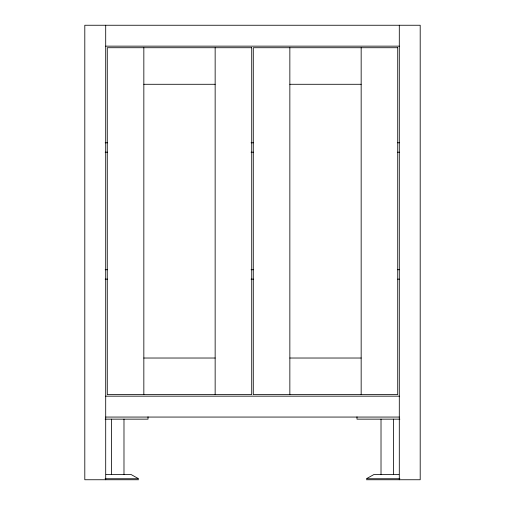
<?xml version="1.0" encoding="UTF-8"?>
<svg xmlns="http://www.w3.org/2000/svg" width="505" height="505" viewBox="0 0 505 505"><rect width="100%" height="100%" fill="white"/><g stroke="black" fill="none" stroke-linecap="round" stroke-linejoin="round"><path stroke-width="0.76" d="M105.703 46.144L399.297 46.144M143.837 84.285L215.149 84.285M289.851 84.285L361.163 84.285M105.179 142.795L107.546 142.795M251.054 142.795L253.422 142.795M397.719 142.795L399.297 142.795M105.179 152.194L107.546 152.194M251.054 152.194L253.422 152.194M397.719 152.194L399.297 152.194M105.179 269.739L107.546 269.739M251.054 269.739L253.422 269.739M397.719 269.739L399.297 269.739M105.179 279.145L107.546 279.145M251.054 279.145L253.422 279.145M397.719 279.145L399.297 279.145M143.837 358.026L215.149 358.026M289.851 358.026L361.163 358.026M105.703 396.166L399.297 396.166M105.703 417.061L399.297 417.061M105.135 419.15L148.015 419.15L148.015 416.846M399.865 419.15L356.984 419.15L356.984 416.846M106.138 474.523L131.085 474.523L138.616 478.74L105.103 478.74M398.862 474.523L373.915 474.523L366.384 478.74L399.897 478.74M138.616 479.75L84.802 479.75L84.802 25.25L420.198 25.25L420.198 479.75L366.384 479.75M399.297 25.25L399.297 479.75M393.553 419.15L393.553 474.523M381.016 419.15L381.016 474.523M361.163 47.716L361.163 394.594M289.851 47.716L289.851 394.594M215.149 47.716L215.149 394.594M143.837 47.716L143.837 394.594M123.984 419.15L123.984 474.523M111.447 419.15L111.447 474.523M105.703 25.25L105.703 479.75M251.717 47.716L107.268 47.716L107.268 394.594L251.717 394.594L251.717 47.716M397.732 47.716L253.283 47.716L253.283 394.594L397.732 394.594L397.732 47.716"/></g></svg>
